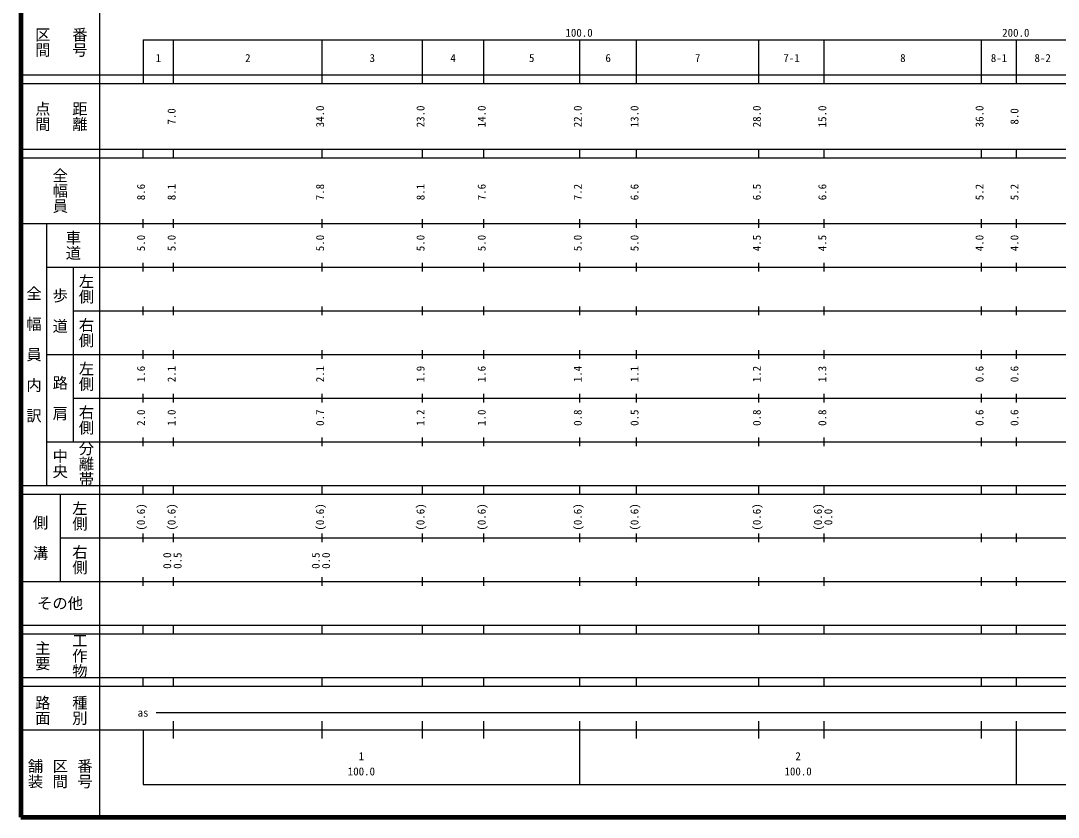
# Model space of a CAD drawing. Units: millimetres on the paper, enlarged 1000 times. Extents: x 40000 to 680000, y 20000 to 380000.
# Drawn here: x 40000 to 277569, y 20000 to 202409 of the extents above; entities that cross this region are included whole.
import ezdxf
from ezdxf.enums import TextEntityAlignment as Align

# ---------------------------------------------------------------- set-up
doc = ezdxf.new("R2010")
doc.units = ezdxf.units.MM
doc.header["$LTSCALE"] = 1000
doc.layers.add('M-TTL', color=2, linetype='Continuous', lineweight=140)
doc.layers.add('M-TTL-BAND', color=7, linetype='Continuous', lineweight=25)
doc.styles.add('@ＭＳ ゴシック', font='')
doc.styles.add('ＭＳ ゴシック', font='')
doc.styles.get('@ＭＳ ゴシック').set_extended_font_data('@MS Gothic')
doc.styles.get('ＭＳ ゴシック').set_extended_font_data('MS Gothic')

msp = doc.modelspace()

# ---------------------------------------------------------------- linework, layer by layer
at = {"layer": 'M-TTL'}
for p, q in [((40000, 380000), (40000, 20000)), ((40000, 20000), (680000, 20000))]:
    msp.add_line(p, q, dxfattribs=at)
at = {"layer": 'M-TTL-BAND'}
for p, q in [((58000, 370000), (58000, 20000)), ((68000, 198000), (579000, 198000)), ((68000, 198000), (68000, 188000)), ((75000, 188000), (75000, 198000)), ((109000, 188000), (109000, 198000)), ((132000, 188000), (132000, 198000)), ((146000, 188000), (146000, 198000)), ((168000, 188000), (168000, 198000)), ((181000, 188000), (181000, 198000)), ((209000, 188000), (209000, 198000)), ((224000, 188000), (224000, 198000)), ((260000, 188000), (260000, 198000)), ((268000, 188000), (268000, 198000)), ((40000, 190000), (579000, 190000)), ((40000, 188000), (579000, 188000)), ((40000, 173000), (579000, 173000)), ((68000, 171000), (68000, 173000)), ((75000, 171000), (75000, 173000)), ((109000, 171000), (109000, 173000)), ((132000, 171000), (132000, 173000)), ((146000, 171000), (146000, 173000)), ((168000, 171000), (168000, 173000)), ((181000, 171000), (181000, 173000)), ((209000, 171000), (209000, 173000)), ((224000, 171000), (224000, 173000)), ((260000, 171000), (260000, 173000)), ((268000, 171000), (268000, 173000)), ((40000, 171000), (579000, 171000)), ((68000, 155000), (68000, 157000)), ((75000, 155000), (75000, 157000)), ((109000, 155000), (109000, 157000)), ((132000, 155000), (132000, 157000)), ((146000, 155000), (146000, 157000)), ((168000, 155000), (168000, 157000)), ((181000, 155000), (181000, 157000)), ((209000, 155000), (209000, 157000)), ((224000, 155000), (224000, 157000)), ((260000, 155000), (260000, 157000)), ((268000, 155000), (268000, 157000)), ((40000, 156000), (579000, 156000)), ((46000, 96000), (46000, 156000)), ((46000, 146000), (579000, 146000)), ((52000, 146000), (52000, 106000)), ((68000, 145000), (68000, 147000)), ((75000, 145000), (75000, 147000)), ((109000, 145000), (109000, 147000)), ((132000, 145000), (132000, 147000)), ((146000, 145000), (146000, 147000)), ((168000, 145000), (168000, 147000)), ((181000, 145000), (181000, 147000)), ((209000, 145000), (209000, 147000)), ((224000, 145000), (224000, 147000)), ((260000, 145000), (260000, 147000)), ((268000, 145000), (268000, 147000)), ((52000, 136000), (579000, 136000)), ((68000, 135000), (68000, 137000)), ((75000, 135000), (75000, 137000)), ((109000, 135000), (109000, 137000)), ((132000, 135000), (132000, 137000)), ((146000, 135000), (146000, 137000)), ((168000, 135000), (168000, 137000)), ((181000, 135000), (181000, 137000)), ((209000, 135000), (209000, 137000)), ((224000, 135000), (224000, 137000)), ((260000, 135000), (260000, 137000)), ((268000, 135000), (268000, 137000)), ((46000, 126000), (579000, 126000)), ((68000, 125000), (68000, 127000)), ((75000, 125000), (75000, 127000)), ((109000, 125000), (109000, 127000)), ((132000, 125000), (132000, 127000)), ((146000, 125000), (146000, 127000)), ((168000, 125000), (168000, 127000)), ((181000, 125000), (181000, 127000)), ((209000, 125000), (209000, 127000)), ((224000, 125000), (224000, 127000)), ((260000, 125000), (260000, 127000)), ((268000, 125000), (268000, 127000)), ((68000, 115000), (68000, 117000)), ((75000, 115000), (75000, 117000)), ((109000, 115000), (109000, 117000)), ((132000, 115000), (132000, 117000)), ((146000, 115000), (146000, 117000)), ((168000, 115000), (168000, 117000)), ((181000, 115000), (181000, 117000)), ((209000, 115000), (209000, 117000)), ((224000, 115000), (224000, 117000)), ((260000, 115000), (260000, 117000)), ((268000, 115000), (268000, 117000)), ((52000, 116000), (579000, 116000)), ((68000, 105000), (68000, 107000)), ((75000, 105000), (75000, 107000)), ((109000, 105000), (109000, 107000)), ((132000, 105000), (132000, 107000)), ((146000, 105000), (146000, 107000)), ((168000, 105000), (168000, 107000)), ((181000, 105000), (181000, 107000)), ((209000, 105000), (209000, 107000)), ((224000, 105000), (224000, 107000)), ((260000, 105000), (260000, 107000)), ((268000, 105000), (268000, 107000)), ((46000, 106000), (579000, 106000)), ((40000, 96000), (579000, 96000)), ((68000, 94000), (68000, 96000)), ((75000, 94000), (75000, 96000)), ((109000, 94000), (109000, 96000)), ((132000, 94000), (132000, 96000)), ((146000, 94000), (146000, 96000)), ((168000, 94000), (168000, 96000)), ((181000, 94000), (181000, 96000)), ((209000, 94000), (209000, 96000)), ((224000, 94000), (224000, 96000)), ((260000, 94000), (260000, 96000)), ((268000, 94000), (268000, 96000)), ((40000, 94000), (579000, 94000)), ((49000, 94000), (49000, 74000)), ((49000, 84000), (579000, 84000)), ((68000, 83000), (68000, 85000)), ((75000, 83000), (75000, 85000)), ((109000, 83000), (109000, 85000)), ((132000, 83000), (132000, 85000)), ((146000, 83000), (146000, 85000)), ((168000, 83000), (168000, 85000)), ((181000, 83000), (181000, 85000)), ((209000, 83000), (209000, 85000)), ((224000, 83000), (224000, 85000)), ((260000, 83000), (260000, 85000)), ((268000, 83000), (268000, 85000)), ((40000, 74000), (579000, 74000)), ((68000, 73000), (68000, 75000)), ((75000, 73000), (75000, 75000)), ((109000, 73000), (109000, 75000)), ((132000, 73000), (132000, 75000)), ((146000, 73000), (146000, 75000)), ((168000, 73000), (168000, 75000)), ((181000, 73000), (181000, 75000)), ((209000, 73000), (209000, 75000)), ((224000, 73000), (224000, 75000)), ((260000, 73000), (260000, 75000)), ((268000, 73000), (268000, 75000)), ((40000, 64000), (579000, 64000)), ((40000, 62000), (579000, 62000)), ((68000, 62000), (68000, 64000)), ((75000, 62000), (75000, 64000)), ((109000, 62000), (109000, 64000)), ((132000, 62000), (132000, 64000)), ((146000, 62000), (146000, 64000)), ((168000, 62000), (168000, 64000)), ((181000, 62000), (181000, 64000)), ((209000, 62000), (209000, 64000)), ((224000, 62000), (224000, 64000)), ((260000, 62000), (260000, 64000)), ((268000, 62000), (268000, 64000)), ((40000, 52000), (579000, 52000)), ((40000, 50000), (579000, 50000)), ((68000, 50000), (68000, 52000)), ((75000, 50000), (75000, 52000)), ((109000, 50000), (109000, 52000)), ((132000, 50000), (132000, 52000)), ((146000, 50000), (146000, 52000)), ((168000, 50000), (168000, 52000)), ((181000, 50000), (181000, 52000)), ((209000, 50000), (209000, 52000)), ((224000, 50000), (224000, 52000)), ((260000, 50000), (260000, 52000)), ((268000, 50000), (268000, 52000)), ((71000, 44000), (565000, 44000)), ((75000, 38000), (75000, 42000)), ((109000, 38000), (109000, 42000)), ((132000, 38000), (132000, 42000)), ((146000, 38000), (146000, 42000)), ((168000, 27500), (168000, 42000)), ((181000, 38000), (181000, 42000)), ((209000, 38000), (209000, 42000)), ((224000, 38000), (224000, 42000)), ((260000, 38000), (260000, 42000)), ((268000, 27500), (268000, 42000)), ((40000, 40000), (579000, 40000)), ((68000, 40000), (68000, 27500)), ((68000, 27500), (579000, 27500))]:
    msp.add_line(p, q, dxfattribs=at)

# ---------------------------------------------------------------- texts
at = {"layer": 'M-TTL-BAND', "style": '@ＭＳ ゴシック'}
for s, p in [('区間', (45000, 197500)), ('番号', (53500, 197500)), ('点間', (45000, 180500)), ('距離', (53500, 180500)), ('全幅員', (49000, 163500)), ('車道', (52000, 151000)), ('左側', (55000, 141000)), ('全\u3000幅\u3000員\u3000内\u3000訳', (43000, 126000)), ('歩\u3000道', (49000, 136000)), ('右側', (55000, 131000)), ('左側', (55000, 121000)), ('路\u3000肩', (49000, 116000)), ('右側', (55000, 111000)), ('分離帯', (55000, 101000)), ('中央', (49000, 101000)), ('左側', (53500, 89000)), ('側\u3000溝', (44500, 84000)), ('右側', (53500, 79000)), ('主要', (45000, 57000)), ('工作物', (53500, 57000)), ('路面', (45000, 44500)), ('種別', (53500, 44500)), ('舗装', (43333, 30000)), ('番号', (54667, 30000)), ('区間', (49000, 30000))]:
    msp.add_text(s, height=2566, rotation=270, dxfattribs=at).set_placement(p, align=Align.MIDDLE_CENTER)
at = {"layer": 'M-TTL-BAND', "style": 'ＭＳ ゴシック'}
for s, p in [('100.0', (167844, 198195)), ('200.0', (267844, 198195)), ('1', (71500, 192405)), ('2', (92000, 192405)), ('3', (120500, 192405)), ('4', (139000, 192405)), ('5', (157000, 192405)), ('6', (174500, 192405)), ('7', (195000, 192405)), ('7-1', (216500, 192405)), ('8', (242000, 192405)), ('8-1', (264000, 192405)), ('8-2', (274000, 192405)), ('as', (68000, 42500)), ('1', (118000, 32523)), ('2', (218000, 32523)), ('100.0', (118000, 29033)), ('100.0', (218000, 29033))]:
    msp.add_text(s, height=1833, dxfattribs=at).set_placement(p, align=Align.BOTTOM_CENTER)
for s, p in [('7.0', (76000, 180500)), ('34.0', (110000, 180500)), ('23.0', (133000, 180500)), ('14.0', (147000, 180500)), ('22.0', (169000, 180500)), ('13.0', (182000, 180500)), ('28.0', (210000, 180500)), ('15.0', (225000, 180500)), ('36.0', (261000, 180500)), ('8.0', (269000, 180500)), ('8.6', (69000, 163174)), ('8.1', (76000, 163174)), ('7.8', (110000, 163174)), ('8.1', (133000, 163174)), ('7.6', (147000, 163174)), ('7.2', (169000, 163174)), ('6.6', (182000, 163174)), ('6.5', (210000, 163174)), ('6.6', (225000, 163174)), ('5.2', (261000, 163174)), ('5.2', (269000, 163174)), ('5.0', (69000, 151500)), ('5.0', (76000, 151500)), ('5.0', (110000, 151500)), ('5.0', (133000, 151500)), ('5.0', (147000, 151500)), ('5.0', (169000, 151500)), ('5.0', (182000, 151500)), ('4.5', (210000, 151500)), ('4.5', (225000, 151500)), ('4.0', (261000, 151500)), ('4.0', (269000, 151500)), ('1.6', (69000, 121500)), ('2.1', (76000, 121500)), ('2.1', (110000, 121500)), ('1.9', (133000, 121500)), ('1.6', (147000, 121500)), ('1.4', (169000, 121500)), ('1.1', (182000, 121500)), ('1.2', (210000, 121500)), ('1.3', (225000, 121500)), ('0.6', (261000, 121500)), ('0.6', (269000, 121500)), ('2.0', (69000, 111500)), ('1.0', (76000, 111500)), ('0.7', (110000, 111500)), ('1.2', (133000, 111500)), ('1.0', (147000, 111500)), ('0.8', (169000, 111500)), ('0.5', (182000, 111500)), ('0.8', (210000, 111500)), ('0.8', (225000, 111500)), ('0.6', (261000, 111500)), ('0.6', (269000, 111500)), ('(0.6)', (69000, 88764)), ('(0.6)', (76000, 88764)), ('(0.6)', (110000, 88764)), ('(0.6)', (133000, 88764)), ('(0.6)', (147000, 88764)), ('(0.6)', (169000, 88764)), ('(0.6)', (182000, 88764)), ('(0.6)', (210000, 88764)), ('(0.6)', (224000, 88764)), ('0.0', (226370, 88764)), ('0.0', (75000, 78764)), ('0.5', (77370, 78764)), ('0.5', (109000, 78764)), ('0.0', (111370, 78764))]:
    msp.add_text(s, height=1833, rotation=90, dxfattribs=at).set_placement(p, align=Align.BOTTOM_CENTER)
msp.add_text('その他', height=2566, dxfattribs=at).set_placement((49000, 69000), align=Align.MIDDLE_CENTER)

doc.saveas('drawing.dxf')
